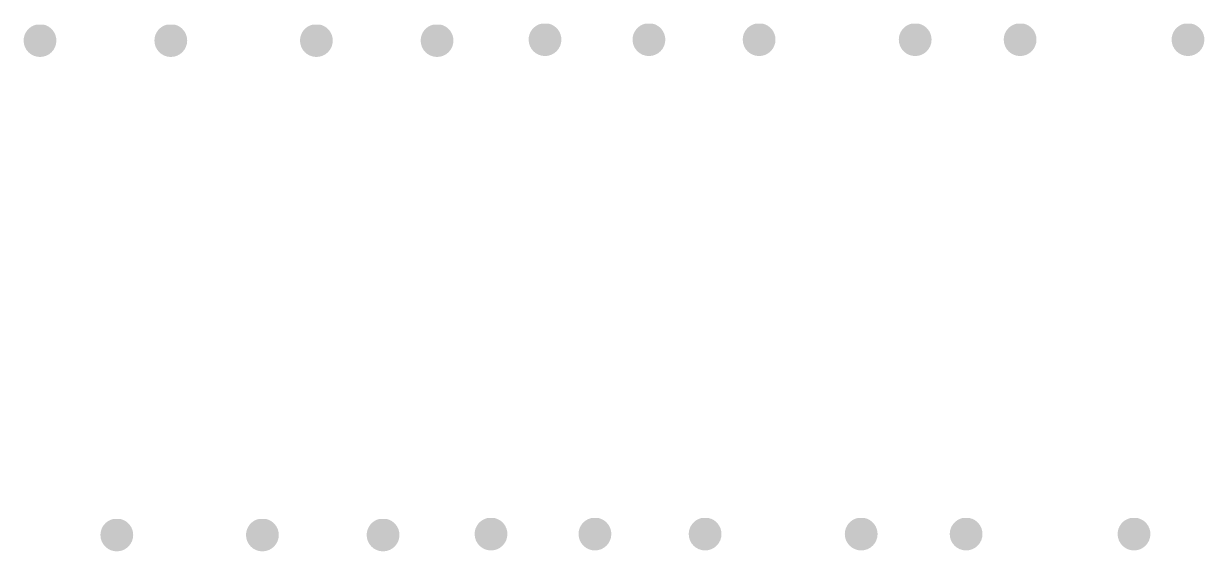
# Model space of a CAD drawing. Header units: inches. Extents: x 334 to 11487, y 261 to 10656.
# Drawn here: x 387.458 to 392.036, y 418.122 to 420.166 of the extents above; entities that cross this region are included whole.
import ezdxf

# ---------------------------------------------------------------- set-up
doc = ezdxf.new("R2010")
doc.units = ezdxf.units.IN
doc.header["$MEASUREMENT"] = 0
doc.layers.add('HATCH', color=7, linetype='Continuous')

msp = doc.modelspace()

# ---------------------------------------------------------------- hatches: boundary and pattern name
at = {"layer": 'HATCH'}
h = msp.add_hatch(dxfattribs=at)
h.set_pattern_fill('AR-CONC', color=256, scale=1e-05)
h.set_pattern_definition([(50, (53.41246916, -1.442540527), (7.172601826e-05, -6.275213498e-06), [7.5e-06, -8.25e-05]), (355, (53.41246916, -1.44254053), (-1.3875133361e-05, 7.521921337e-05), [6e-06, -6.6e-05]), (100.45144446, (53.412475136, -1.44254105), (5.7850884673e-05, 6.8943999097e-05), [6.3740192e-06, -7.01142112e-05]), (46.1842, (53.41246916, -1.44252053), (0.000106724133067, -1.655192808e-05), [1.125e-05, -0.00012375]), (96.63563549, (53.41247805, -1.44252191), (9.3466194567e-05, 9.7411860077e-05), [9.5610342e-06, -0.000105171376]), (351.18416399, (53.41246916, -1.44252053), (9.3466194505e-05, 9.7411860027e-05), [9e-06, -9.90000001e-05]), (21, (53.41247916, -1.442525527), (5.9690705212e-05, -4.02618890665e-05), [7.5e-06, -8.25e-05]), (326, (53.41247916, -1.44252553), (2.4331533192e-05, 7.2515004505e-05), [6e-06, -6.6e-05]), (71.45144474, (53.41248413, -1.44252888), (8.4022237673e-05, 3.2253115281e-05), [6.374019e-06, -7.01142112e-05]), (37.5, (53.41246916, -1.442540527), (1.2159855317e-06, 3.32893853831e-05), [0, -6.52e-05, 0, -6.7e-05, 0, -6.625e-05]), (7.5, (53.41246916, -1.442540527), (2.63069537442e-05, 3.94411711882e-05), [0, -3.82e-05, 0, -6.37e-05, 0, -2.525e-05]), (327.5, (53.41244686, -1.442540527), (5.33822436172e-05, -2.2554871734e-06), [0, -2.5e-05, 0, -7.8e-05, 0, -0.0001035]), (317.5, (53.41243686, -1.442540527), (5.83186169342e-05, 1.00104982332e-05), [0, -3.25e-05, 0, -5.18e-05, 0, -7.35e-05])])
h.paths.add_polyline_path([(387.58487, 420.10068, 0.3519417), (387.53502, 420.16274), (387.50763, 420.16274, 0.3519417), (387.45778, 420.10068, 1)])
h = msp.add_hatch(dxfattribs=at)
h.set_pattern_fill('AR-CONC', color=256, scale=1e-05)
h.set_pattern_definition([(50, (53.91962299, -1.442540527), (7.172601826e-05, -6.275213498e-06), [7.5e-06, -8.25e-05]), (355, (53.91962299, -1.44254053), (-1.3875133361e-05, 7.521921337e-05), [6e-06, -6.6e-05]), (100.45144446, (53.91962897, -1.44254105), (5.7850884673e-05, 6.8943999097e-05), [6.3740192e-06, -7.01142112e-05]), (46.1842, (53.91962299, -1.44252053), (0.000106724133067, -1.655192808e-05), [1.125e-05, -0.00012375]), (96.63563549, (53.91963188, -1.44252191), (9.3466194567e-05, 9.7411860077e-05), [9.5610342e-06, -0.000105171376]), (351.18416399, (53.91962299, -1.44252053), (9.3466194505e-05, 9.7411860027e-05), [9e-06, -9.90000001e-05]), (21, (53.91963299, -1.442525527), (5.9690705212e-05, -4.02618890665e-05), [7.5e-06, -8.25e-05]), (326, (53.91963299, -1.44252553), (2.4331533192e-05, 7.2515004505e-05), [6e-06, -6.6e-05]), (71.45144474, (53.919637964, -1.44252888), (8.4022237673e-05, 3.2253115281e-05), [6.374019e-06, -7.01142112e-05]), (37.5, (53.91962299, -1.442540527), (1.2159855317e-06, 3.32893853831e-05), [0, -6.52e-05, 0, -6.7e-05, 0, -6.625e-05]), (7.5, (53.91962299, -1.442540527), (2.63069537442e-05, 3.94411711882e-05), [0, -3.82e-05, 0, -6.37e-05, 0, -2.525e-05]), (327.5, (53.91960069, -1.442540527), (5.33822436172e-05, -2.2554871734e-06), [0, -2.5e-05, 0, -7.8e-05, 0, -0.0001035]), (317.5, (53.91959069, -1.442540527), (5.83186169342e-05, 1.00104982332e-05), [0, -3.25e-05, 0, -5.18e-05, 0, -7.35e-05])])
h.paths.add_polyline_path([(388.09202, 420.10068, 0.3519417), (388.04217, 420.16274), (388.01478, 420.16274, 0.3519417), (387.96493, 420.10068, 1)])
h = msp.add_hatch(dxfattribs=at)
h.set_pattern_fill('AR-CONC', color=256, scale=1e-05)
h.set_pattern_definition([(50, (54.484098806, -1.442540527), (7.172601826e-05, -6.275213498e-06), [7.5e-06, -8.25e-05]), (355, (54.484098806, -1.44254053), (-1.3875133361e-05, 7.521921337e-05), [6e-06, -6.6e-05]), (100.45144446, (54.48410478, -1.44254105), (5.7850884673e-05, 6.8943999097e-05), [6.3740192e-06, -7.01142112e-05]), (46.1842, (54.48409881, -1.44252053), (0.000106724133067, -1.655192808e-05), [1.125e-05, -0.00012375]), (96.63563549, (54.4841077, -1.44252191), (9.3466194567e-05, 9.7411860077e-05), [9.5610342e-06, -0.000105171376]), (351.18416399, (54.48409881, -1.44252053), (9.3466194505e-05, 9.7411860027e-05), [9e-06, -9.90000001e-05]), (21, (54.484108806, -1.442525527), (5.9690705212e-05, -4.02618890665e-05), [7.5e-06, -8.25e-05]), (326, (54.484108806, -1.44252553), (2.4331533192e-05, 7.2515004505e-05), [6e-06, -6.6e-05]), (71.45144474, (54.48411378, -1.44252888), (8.4022237673e-05, 3.2253115281e-05), [6.374019e-06, -7.01142112e-05]), (37.5, (54.484098806, -1.442540527), (1.2159855317e-06, 3.32893853831e-05), [0, -6.52e-05, 0, -6.7e-05, 0, -6.625e-05]), (7.5, (54.484098806, -1.442540527), (2.63069537442e-05, 3.94411711882e-05), [0, -3.82e-05, 0, -6.37e-05, 0, -2.525e-05]), (327.5, (54.484076506, -1.442540527), (5.33822436172e-05, -2.2554871734e-06), [0, -2.5e-05, 0, -7.8e-05, 0, -0.0001035]), (317.5, (54.484066506, -1.442540527), (5.83186169342e-05, 1.00104982332e-05), [0, -3.25e-05, 0, -5.18e-05, 0, -7.35e-05])])
h.paths.add_polyline_path([(388.6565, 420.10068, 0.3519417), (388.60665, 420.16274), (388.57926, 420.16274, 0.3519417), (388.52941, 420.10068, 1)])
h = msp.add_hatch(dxfattribs=at)
h.set_pattern_fill('AR-CONC', color=256, scale=1e-05)
h.set_pattern_definition([(50, (54.95195212, -1.442540527), (7.172601826e-05, -6.275213498e-06), [7.5e-06, -8.25e-05]), (355, (54.95195212, -1.44254053), (-1.3875133361e-05, 7.521921337e-05), [6e-06, -6.6e-05]), (100.45144446, (54.9519581, -1.44254105), (5.7850884673e-05, 6.8943999097e-05), [6.3740192e-06, -7.01142112e-05]), (46.1842, (54.95195212, -1.44252053), (0.000106724133067, -1.655192808e-05), [1.125e-05, -0.00012375]), (96.63563549, (54.95196101, -1.44252191), (9.3466194567e-05, 9.7411860077e-05), [9.5610342e-06, -0.000105171376]), (351.18416399, (54.95195212, -1.44252053), (9.3466194505e-05, 9.7411860027e-05), [9e-06, -9.90000001e-05]), (21, (54.95196212, -1.442525527), (5.9690705212e-05, -4.02618890665e-05), [7.5e-06, -8.25e-05]), (326, (54.95196212, -1.44252553), (2.4331533192e-05, 7.2515004505e-05), [6e-06, -6.6e-05]), (71.45144474, (54.951967094, -1.44252888), (8.4022237673e-05, 3.2253115281e-05), [6.374019e-06, -7.01142112e-05]), (37.5, (54.95195212, -1.442540527), (1.2159855317e-06, 3.32893853831e-05), [0, -6.52e-05, 0, -6.7e-05, 0, -6.625e-05]), (7.5, (54.95195212, -1.442540527), (2.63069537442e-05, 3.94411711882e-05), [0, -3.82e-05, 0, -6.37e-05, 0, -2.525e-05]), (327.5, (54.95192982, -1.442540527), (5.33822436172e-05, -2.2554871734e-06), [0, -2.5e-05, 0, -7.8e-05, 0, -0.0001035]), (317.5, (54.95191982, -1.442540527), (5.83186169342e-05, 1.00104982332e-05), [0, -3.25e-05, 0, -5.18e-05, 0, -7.35e-05])])
h.paths.add_polyline_path([(389.12435, 420.10068, 0.3519417), (389.0745, 420.16274), (389.04711, 420.16274, 0.3519417), (388.99726, 420.10068, 1)])
h = msp.add_hatch(dxfattribs=at)
h.set_pattern_fill('AR-CONC', color=256, scale=1e-05)
h.set_pattern_definition([(50, (55.370503575, -1.43898656), (7.172601826e-05, -6.275213498e-06), [7.5e-06, -8.25e-05]), (355, (55.370503575, -1.43898656), (-1.3875133361e-05, 7.521921337e-05), [6e-06, -6.6e-05]), (100.45144446, (55.37050955, -1.43898708), (5.7850884673e-05, 6.8943999097e-05), [6.3740192e-06, -7.01142112e-05]), (46.1842, (55.370503575, -1.43896656), (0.000106724133067, -1.655192808e-05), [1.125e-05, -0.00012375]), (96.63563549, (55.37051247, -1.43896794), (9.3466194567e-05, 9.7411860077e-05), [9.5610342e-06, -0.000105171376]), (351.18416399, (55.37050357, -1.43896656), (9.3466194505e-05, 9.7411860027e-05), [9e-06, -9.90000001e-05]), (21, (55.370513575, -1.43897156), (5.9690705212e-05, -4.02618890665e-05), [7.5e-06, -8.25e-05]), (326, (55.370513575, -1.43897156), (2.4331533192e-05, 7.2515004505e-05), [6e-06, -6.6e-05]), (71.45144474, (55.37051855, -1.438974914), (8.4022237673e-05, 3.2253115281e-05), [6.374019e-06, -7.01142112e-05]), (37.5, (55.370503575, -1.438986559), (1.2159855317e-06, 3.32893853831e-05), [0, -6.52e-05, 0, -6.7e-05, 0, -6.625e-05]), (7.5, (55.370503575, -1.43898656), (2.63069537442e-05, 3.94411711882e-05), [0, -3.82e-05, 0, -6.37e-05, 0, -2.525e-05]), (327.5, (55.370481275, -1.43898656), (5.33822436172e-05, -2.2554871734e-06), [0, -2.5e-05, 0, -7.8e-05, 0, -0.0001035]), (317.5, (55.370471275, -1.43898656), (5.83186169342e-05, 1.00104982332e-05), [0, -3.25e-05, 0, -5.18e-05, 0, -7.35e-05])])
h.paths.add_polyline_path([(389.5429, 420.10424, 0.3519417), (389.49305, 420.16629), (389.46566, 420.16629, 0.3519417), (389.41581, 420.10424, 1)])
h = msp.add_hatch(dxfattribs=at)
h.set_pattern_fill('AR-CONC', color=256, scale=1e-05)
h.set_pattern_definition([(50, (55.77346246, -1.43898656), (7.172601826e-05, -6.275213498e-06), [7.5e-06, -8.25e-05]), (355, (55.77346246, -1.43898656), (-1.3875133361e-05, 7.521921337e-05), [6e-06, -6.6e-05]), (100.45144446, (55.773468436, -1.43898708), (5.7850884673e-05, 6.8943999097e-05), [6.3740192e-06, -7.01142112e-05]), (46.1842, (55.77346246, -1.43896656), (0.000106724133067, -1.655192808e-05), [1.125e-05, -0.00012375]), (96.63563549, (55.77347135, -1.43896794), (9.3466194567e-05, 9.7411860077e-05), [9.5610342e-06, -0.000105171376]), (351.18416399, (55.77346246, -1.43896656), (9.3466194505e-05, 9.7411860027e-05), [9e-06, -9.90000001e-05]), (21, (55.77347246, -1.43897156), (5.9690705212e-05, -4.02618890665e-05), [7.5e-06, -8.25e-05]), (326, (55.77347246, -1.43897156), (2.4331533192e-05, 7.2515004505e-05), [6e-06, -6.6e-05]), (71.45144474, (55.77347743, -1.438974914), (8.4022237673e-05, 3.2253115281e-05), [6.374019e-06, -7.01142112e-05]), (37.5, (55.773462459, -1.438986559), (1.2159855317e-06, 3.32893853831e-05), [0, -6.52e-05, 0, -6.7e-05, 0, -6.625e-05]), (7.5, (55.77346246, -1.43898656), (2.63069537442e-05, 3.94411711882e-05), [0, -3.82e-05, 0, -6.37e-05, 0, -2.525e-05]), (327.5, (55.773440159, -1.43898656), (5.33822436172e-05, -2.2554871734e-06), [0, -2.5e-05, 0, -7.8e-05, 0, -0.0001035]), (317.5, (55.77343016, -1.43898656), (5.83186169342e-05, 1.00104982332e-05), [0, -3.25e-05, 0, -5.18e-05, 0, -7.35e-05])])
h.paths.add_polyline_path([(389.94586, 420.10424, 0.3519417), (389.89601, 420.16629), (389.86862, 420.16629, 0.3519417), (389.81877, 420.10424, 1)])
h = msp.add_hatch(dxfattribs=at)
h.set_pattern_fill('AR-CONC', color=256, scale=1e-05)
h.set_pattern_definition([(50, (56.20063412, -1.43898656), (7.172601826e-05, -6.275213498e-06), [7.5e-06, -8.25e-05]), (355, (56.20063412, -1.43898656), (-1.3875133361e-05, 7.521921337e-05), [6e-06, -6.6e-05]), (100.45144446, (56.200640096, -1.43898708), (5.7850884673e-05, 6.8943999097e-05), [6.3740192e-06, -7.01142112e-05]), (46.1842, (56.20063412, -1.43896656), (0.000106724133067, -1.655192808e-05), [1.125e-05, -0.00012375]), (96.63563549, (56.20064301, -1.43896794), (9.3466194567e-05, 9.7411860077e-05), [9.5610342e-06, -0.000105171376]), (351.18416399, (56.20063412, -1.43896656), (9.3466194505e-05, 9.7411860027e-05), [9e-06, -9.90000001e-05]), (21, (56.20064412, -1.43897156), (5.9690705212e-05, -4.02618890665e-05), [7.5e-06, -8.25e-05]), (326, (56.20064412, -1.43897156), (2.4331533192e-05, 7.2515004505e-05), [6e-06, -6.6e-05]), (71.45144474, (56.20064909, -1.438974914), (8.4022237673e-05, 3.2253115281e-05), [6.374019e-06, -7.01142112e-05]), (37.5, (56.200634119, -1.438986559), (1.2159855317e-06, 3.32893853831e-05), [0, -6.52e-05, 0, -6.7e-05, 0, -6.625e-05]), (7.5, (56.20063412, -1.43898656), (2.63069537442e-05, 3.94411711882e-05), [0, -3.82e-05, 0, -6.37e-05, 0, -2.525e-05]), (327.5, (56.200611819, -1.43898656), (5.33822436172e-05, -2.2554871734e-06), [0, -2.5e-05, 0, -7.8e-05, 0, -0.0001035]), (317.5, (56.20060182, -1.43898656), (5.83186169342e-05, 1.00104982332e-05), [0, -3.25e-05, 0, -5.18e-05, 0, -7.35e-05])])
h.paths.add_polyline_path([(390.37304, 420.10424, 0.3519417), (390.32318, 420.16629), (390.2958, 420.16629, 0.3519417), (390.24594, 420.10424, 1)])
h = msp.add_hatch(dxfattribs=at)
h.set_pattern_fill('AR-CONC', color=256, scale=1e-05)
h.set_pattern_definition([(50, (56.80579159, -1.43898656), (7.172601826e-05, -6.275213498e-06), [7.5e-06, -8.25e-05]), (355, (56.80579159, -1.43898656), (-1.3875133361e-05, 7.521921337e-05), [6e-06, -6.6e-05]), (100.45144446, (56.805797566, -1.43898708), (5.7850884673e-05, 6.8943999097e-05), [6.3740192e-06, -7.01142112e-05]), (46.1842, (56.80579159, -1.43896656), (0.000106724133067, -1.655192808e-05), [1.125e-05, -0.00012375]), (96.63563549, (56.80580048, -1.43896794), (9.3466194567e-05, 9.7411860077e-05), [9.5610342e-06, -0.000105171376]), (351.18416399, (56.80579159, -1.43896656), (9.3466194505e-05, 9.7411860027e-05), [9e-06, -9.90000001e-05]), (21, (56.80580159, -1.43897156), (5.9690705212e-05, -4.02618890665e-05), [7.5e-06, -8.25e-05]), (326, (56.80580159, -1.43897156), (2.4331533192e-05, 7.2515004505e-05), [6e-06, -6.6e-05]), (71.45144474, (56.80580656, -1.438974914), (8.4022237673e-05, 3.2253115281e-05), [6.374019e-06, -7.01142112e-05]), (37.5, (56.80579159, -1.438986559), (1.2159855317e-06, 3.32893853831e-05), [0, -6.52e-05, 0, -6.7e-05, 0, -6.625e-05]), (7.5, (56.80579159, -1.43898656), (2.63069537442e-05, 3.94411711882e-05), [0, -3.82e-05, 0, -6.37e-05, 0, -2.525e-05]), (327.5, (56.80576929, -1.43898656), (5.33822436172e-05, -2.2554871734e-06), [0, -2.5e-05, 0, -7.8e-05, 0, -0.0001035]), (317.5, (56.80575929, -1.43898656), (5.83186169342e-05, 1.00104982332e-05), [0, -3.25e-05, 0, -5.18e-05, 0, -7.35e-05])])
h.paths.add_polyline_path([(390.97819, 420.10424, 0.3519417), (390.92834, 420.16629), (390.90095, 420.16629, 0.3519417), (390.8511, 420.10424, 1)])
h = msp.add_hatch(dxfattribs=at)
h.set_pattern_fill('AR-CONC', color=256, scale=1e-05)
h.set_pattern_definition([(50, (57.21261766, -1.43898656), (7.172601826e-05, -6.275213498e-06), [7.5e-06, -8.25e-05]), (355, (57.21261766, -1.43898656), (-1.3875133361e-05, 7.521921337e-05), [6e-06, -6.6e-05]), (100.45144446, (57.212623636, -1.43898708), (5.7850884673e-05, 6.8943999097e-05), [6.3740192e-06, -7.01142112e-05]), (46.1842, (57.21261766, -1.43896656), (0.000106724133067, -1.655192808e-05), [1.125e-05, -0.00012375]), (96.63563549, (57.21262655, -1.43896794), (9.3466194567e-05, 9.7411860077e-05), [9.5610342e-06, -0.000105171376]), (351.18416399, (57.21261766, -1.43896656), (9.3466194505e-05, 9.7411860027e-05), [9e-06, -9.90000001e-05]), (21, (57.21262766, -1.43897156), (5.9690705212e-05, -4.02618890665e-05), [7.5e-06, -8.25e-05]), (326, (57.21262766, -1.43897156), (2.4331533192e-05, 7.2515004505e-05), [6e-06, -6.6e-05]), (71.45144474, (57.21263263, -1.438974914), (8.4022237673e-05, 3.2253115281e-05), [6.374019e-06, -7.01142112e-05]), (37.5, (57.21261766, -1.438986559), (1.2159855317e-06, 3.32893853831e-05), [0, -6.52e-05, 0, -6.7e-05, 0, -6.625e-05]), (7.5, (57.21261766, -1.43898656), (2.63069537442e-05, 3.94411711882e-05), [0, -3.82e-05, 0, -6.37e-05, 0, -2.525e-05]), (327.5, (57.21259536, -1.43898656), (5.33822436172e-05, -2.2554871734e-06), [0, -2.5e-05, 0, -7.8e-05, 0, -0.0001035]), (317.5, (57.21258536, -1.43898656), (5.83186169342e-05, 1.00104982332e-05), [0, -3.25e-05, 0, -5.18e-05, 0, -7.35e-05])])
h.paths.add_polyline_path([(391.38502, 420.10424, 0.3519417), (391.33516, 420.16629), (391.30778, 420.16629, 0.3519417), (391.25792, 420.10424, 1)])
h = msp.add_hatch(dxfattribs=at)
h.set_pattern_fill('AR-CONC', color=256, scale=1e-05)
h.set_pattern_definition([(50, (57.86354318, -1.43898656), (7.172601826e-05, -6.275213498e-06), [7.5e-06, -8.25e-05]), (355, (57.86354318, -1.43898656), (-1.3875133361e-05, 7.521921337e-05), [6e-06, -6.6e-05]), (100.45144446, (57.86354916, -1.43898708), (5.7850884673e-05, 6.8943999097e-05), [6.3740192e-06, -7.01142112e-05]), (46.1842, (57.86354318, -1.43896656), (0.000106724133067, -1.655192808e-05), [1.125e-05, -0.00012375]), (96.63563549, (57.86355207, -1.43896794), (9.3466194567e-05, 9.7411860077e-05), [9.5610342e-06, -0.000105171376]), (351.18416399, (57.86354318, -1.43896656), (9.3466194505e-05, 9.7411860027e-05), [9e-06, -9.90000001e-05]), (21, (57.86355318, -1.43897156), (5.9690705212e-05, -4.02618890665e-05), [7.5e-06, -8.25e-05]), (326, (57.86355318, -1.43897156), (2.4331533192e-05, 7.2515004505e-05), [6e-06, -6.6e-05]), (71.45144474, (57.863558155, -1.438974914), (8.4022237673e-05, 3.2253115281e-05), [6.374019e-06, -7.01142112e-05]), (37.5, (57.86354318, -1.438986559), (1.2159855317e-06, 3.32893853831e-05), [0, -6.52e-05, 0, -6.7e-05, 0, -6.625e-05]), (7.5, (57.86354318, -1.43898656), (2.63069537442e-05, 3.94411711882e-05), [0, -3.82e-05, 0, -6.37e-05, 0, -2.525e-05]), (327.5, (57.86352088, -1.43898656), (5.33822436172e-05, -2.2554871734e-06), [0, -2.5e-05, 0, -7.8e-05, 0, -0.0001035]), (317.5, (57.86351088, -1.43898656), (5.83186169342e-05, 1.00104982332e-05), [0, -3.25e-05, 0, -5.18e-05, 0, -7.35e-05])])
h.paths.add_polyline_path([(392.03594, 420.10424, 0.3519417), (391.98609, 420.16629), (391.9587, 420.16629, 0.3519417), (391.90885, 420.10424, 1)])
h = msp.add_hatch(dxfattribs=at)
h.set_pattern_fill('AR-CONC', color=256, scale=1e-05)
h.set_pattern_definition([(50, (53.71028059, -3.35796744), (7.172601826e-05, -6.275213498e-06), [7.5e-06, -8.25e-05]), (355, (53.71028059, -3.35796744), (-1.3875133361e-05, 7.521921337e-05), [6e-06, -6.6e-05]), (100.45144446, (53.710286564, -3.35796796), (5.7850884673e-05, 6.8943999097e-05), [6.3740192e-06, -7.01142112e-05]), (46.1842, (53.71028059, -3.35794744), (0.000106724133067, -1.655192808e-05), [1.125e-05, -0.00012375]), (96.63563549, (53.71028948, -3.35794882), (9.3466194567e-05, 9.7411860077e-05), [9.5610342e-06, -0.000105171376]), (351.18416399, (53.71028059, -3.35794744), (9.3466194505e-05, 9.7411860027e-05), [9e-06, -9.90000001e-05]), (21, (53.71029059, -3.35795244), (5.9690705212e-05, -4.02618890665e-05), [7.5e-06, -8.25e-05]), (326, (53.71029059, -3.35795244), (2.4331533192e-05, 7.2515004505e-05), [6e-06, -6.6e-05]), (71.45144474, (53.71029556, -3.357955794), (8.4022237673e-05, 3.2253115281e-05), [6.374019e-06, -7.01142112e-05]), (37.5, (53.710280587, -3.35796744), (1.2159855317e-06, 3.32893853831e-05), [0, -6.52e-05, 0, -6.7e-05, 0, -6.625e-05]), (7.5, (53.710280587, -3.35796744), (2.63069537442e-05, 3.94411711882e-05), [0, -3.82e-05, 0, -6.37e-05, 0, -2.525e-05]), (327.5, (53.710258287, -3.35796744), (5.33822436172e-05, -2.2554871734e-06), [0, -2.5e-05, 0, -7.8e-05, 0, -0.0001035]), (317.5, (53.710248287, -3.35796744), (5.83186169342e-05, 1.00104982332e-05), [0, -3.25e-05, 0, -5.18e-05, 0, -7.35e-05])])
h.paths.add_polyline_path([(387.88268, 418.18525, 0.3519417), (387.83283, 418.24731), (387.80544, 418.24731, 0.3519417), (387.75559, 418.18525, 1)])
h = msp.add_hatch(dxfattribs=at)
h.set_pattern_fill('AR-CONC', color=256, scale=1e-05)
h.set_pattern_definition([(50, (54.2747564, -3.35796744), (7.172601826e-05, -6.275213498e-06), [7.5e-06, -8.25e-05]), (355, (54.2747564, -3.35796744), (-1.3875133361e-05, 7.521921337e-05), [6e-06, -6.6e-05]), (100.45144446, (54.27476238, -3.35796796), (5.7850884673e-05, 6.8943999097e-05), [6.3740192e-06, -7.01142112e-05]), (46.1842, (54.2747564, -3.35794744), (0.000106724133067, -1.655192808e-05), [1.125e-05, -0.00012375]), (96.63563549, (54.2747653, -3.35794882), (9.3466194567e-05, 9.7411860077e-05), [9.5610342e-06, -0.000105171376]), (351.18416399, (54.2747564, -3.35794744), (9.3466194505e-05, 9.7411860027e-05), [9e-06, -9.90000001e-05]), (21, (54.2747664, -3.35795244), (5.9690705212e-05, -4.02618890665e-05), [7.5e-06, -8.25e-05]), (326, (54.2747664, -3.35795244), (2.4331533192e-05, 7.2515004505e-05), [6e-06, -6.6e-05]), (71.45144474, (54.27477138, -3.357955794), (8.4022237673e-05, 3.2253115281e-05), [6.374019e-06, -7.01142112e-05]), (37.5, (54.274756403, -3.35796744), (1.2159855317e-06, 3.32893853831e-05), [0, -6.52e-05, 0, -6.7e-05, 0, -6.625e-05]), (7.5, (54.274756403, -3.35796744), (2.63069537442e-05, 3.94411711882e-05), [0, -3.82e-05, 0, -6.37e-05, 0, -2.525e-05]), (327.5, (54.274734103, -3.35796744), (5.33822436172e-05, -2.2554871734e-06), [0, -2.5e-05, 0, -7.8e-05, 0, -0.0001035]), (317.5, (54.274724103, -3.35796744), (5.83186169342e-05, 1.00104982332e-05), [0, -3.25e-05, 0, -5.18e-05, 0, -7.35e-05])])
h.paths.add_polyline_path([(388.44716, 418.18525, 0.3519417), (388.3973, 418.24731), (388.36992, 418.24731, 0.3519417), (388.32006, 418.18525, 1)])
h = msp.add_hatch(dxfattribs=at)
h.set_pattern_fill('AR-CONC', color=256, scale=1e-05)
h.set_pattern_definition([(50, (54.74260972, -3.35796744), (7.172601826e-05, -6.275213498e-06), [7.5e-06, -8.25e-05]), (355, (54.74260972, -3.35796744), (-1.3875133361e-05, 7.521921337e-05), [6e-06, -6.6e-05]), (100.45144446, (54.742615694, -3.35796796), (5.7850884673e-05, 6.8943999097e-05), [6.3740192e-06, -7.01142112e-05]), (46.1842, (54.74260972, -3.35794744), (0.000106724133067, -1.655192808e-05), [1.125e-05, -0.00012375]), (96.63563549, (54.74261861, -3.35794882), (9.3466194567e-05, 9.7411860077e-05), [9.5610342e-06, -0.000105171376]), (351.18416399, (54.74260972, -3.35794744), (9.3466194505e-05, 9.7411860027e-05), [9e-06, -9.90000001e-05]), (21, (54.74261972, -3.35795244), (5.9690705212e-05, -4.02618890665e-05), [7.5e-06, -8.25e-05]), (326, (54.74261972, -3.35795244), (2.4331533192e-05, 7.2515004505e-05), [6e-06, -6.6e-05]), (71.45144474, (54.74262469, -3.357955794), (8.4022237673e-05, 3.2253115281e-05), [6.374019e-06, -7.01142112e-05]), (37.5, (54.742609717, -3.35796744), (1.2159855317e-06, 3.32893853831e-05), [0, -6.52e-05, 0, -6.7e-05, 0, -6.625e-05]), (7.5, (54.742609717, -3.35796744), (2.63069537442e-05, 3.94411711882e-05), [0, -3.82e-05, 0, -6.37e-05, 0, -2.525e-05]), (327.5, (54.742587417, -3.35796744), (5.33822436172e-05, -2.2554871734e-06), [0, -2.5e-05, 0, -7.8e-05, 0, -0.0001035]), (317.5, (54.742577417, -3.35796744), (5.83186169342e-05, 1.00104982332e-05), [0, -3.25e-05, 0, -5.18e-05, 0, -7.35e-05])])
h.paths.add_polyline_path([(388.91501, 418.18525, 0.3519417), (388.86516, 418.24731), (388.83777, 418.24731, 0.3519417), (388.78792, 418.18525, 1)])
h = msp.add_hatch(dxfattribs=at)
h.set_pattern_fill('AR-CONC', color=256, scale=1e-05)
h.set_pattern_definition([(50, (55.16116117, -3.35441347), (7.172601826e-05, -6.275213498e-06), [7.5e-06, -8.25e-05]), (355, (55.16116117, -3.35441347), (-1.3875133361e-05, 7.521921337e-05), [6e-06, -6.6e-05]), (100.45144446, (55.16116715, -3.354413994), (5.7850884673e-05, 6.8943999097e-05), [6.3740192e-06, -7.01142112e-05]), (46.1842, (55.16116117, -3.35439347), (0.000106724133067, -1.655192808e-05), [1.125e-05, -0.00012375]), (96.63563549, (55.16117007, -3.35439485), (9.3466194567e-05, 9.7411860077e-05), [9.5610342e-06, -0.000105171376]), (351.18416399, (55.16116117, -3.35439347), (9.3466194505e-05, 9.7411860027e-05), [9e-06, -9.90000001e-05]), (21, (55.16117117, -3.35439847), (5.9690705212e-05, -4.02618890665e-05), [7.5e-06, -8.25e-05]), (326, (55.16117117, -3.35439847), (2.4331533192e-05, 7.2515004505e-05), [6e-06, -6.6e-05]), (71.45144474, (55.161176146, -3.354401826), (8.4022237673e-05, 3.2253115281e-05), [6.374019e-06, -7.01142112e-05]), (37.5, (55.161161172, -3.35441347), (1.2159855317e-06, 3.32893853831e-05), [0, -6.52e-05, 0, -6.7e-05, 0, -6.625e-05]), (7.5, (55.16116117, -3.35441347), (2.63069537442e-05, 3.94411711882e-05), [0, -3.82e-05, 0, -6.37e-05, 0, -2.525e-05]), (327.5, (55.161138872, -3.35441347), (5.33822436172e-05, -2.2554871734e-06), [0, -2.5e-05, 0, -7.8e-05, 0, -0.0001035]), (317.5, (55.16112887, -3.35441347), (5.83186169342e-05, 1.00104982332e-05), [0, -3.25e-05, 0, -5.18e-05, 0, -7.35e-05])])
h.paths.add_polyline_path([(389.33356, 418.18881, 0.3519417), (389.28371, 418.25086), (389.25632, 418.25086, 0.3519417), (389.20647, 418.18881, 1)])
h = msp.add_hatch(dxfattribs=at)
h.set_pattern_fill('AR-CONC', color=256, scale=1e-05)
h.set_pattern_definition([(50, (55.564120056, -3.35441347), (7.172601826e-05, -6.275213498e-06), [7.5e-06, -8.25e-05]), (355, (55.564120056, -3.35441347), (-1.3875133361e-05, 7.521921337e-05), [6e-06, -6.6e-05]), (100.45144446, (55.56412603, -3.354413994), (5.7850884673e-05, 6.8943999097e-05), [6.3740192e-06, -7.01142112e-05]), (46.1842, (55.56412006, -3.35439347), (0.000106724133067, -1.655192808e-05), [1.125e-05, -0.00012375]), (96.63563549, (55.56412895, -3.35439485), (9.3466194567e-05, 9.7411860077e-05), [9.5610342e-06, -0.000105171376]), (351.18416399, (55.56412006, -3.35439347), (9.3466194505e-05, 9.7411860027e-05), [9e-06, -9.90000001e-05]), (21, (55.564130056, -3.35439847), (5.9690705212e-05, -4.02618890665e-05), [7.5e-06, -8.25e-05]), (326, (55.564130056, -3.35439847), (2.4331533192e-05, 7.2515004505e-05), [6e-06, -6.6e-05]), (71.45144474, (55.56413503, -3.354401826), (8.4022237673e-05, 3.2253115281e-05), [6.374019e-06, -7.01142112e-05]), (37.5, (55.564120056, -3.35441347), (1.2159855317e-06, 3.32893853831e-05), [0, -6.52e-05, 0, -6.7e-05, 0, -6.625e-05]), (7.5, (55.564120056, -3.35441347), (2.63069537442e-05, 3.94411711882e-05), [0, -3.82e-05, 0, -6.37e-05, 0, -2.525e-05]), (327.5, (55.564097756, -3.35441347), (5.33822436172e-05, -2.2554871734e-06), [0, -2.5e-05, 0, -7.8e-05, 0, -0.0001035]), (317.5, (55.564087756, -3.35441347), (5.83186169342e-05, 1.00104982332e-05), [0, -3.25e-05, 0, -5.18e-05, 0, -7.35e-05])])
h.paths.add_polyline_path([(389.73652, 418.18881, 0.3519417), (389.68667, 418.25086), (389.65928, 418.25086, 0.3519417), (389.60943, 418.18881, 1)])
h = msp.add_hatch(dxfattribs=at)
h.set_pattern_fill('AR-CONC', color=256, scale=1e-05)
h.set_pattern_definition([(50, (55.991291716, -3.35441347), (7.172601826e-05, -6.275213498e-06), [7.5e-06, -8.25e-05]), (355, (55.991291716, -3.35441347), (-1.3875133361e-05, 7.521921337e-05), [6e-06, -6.6e-05]), (100.45144446, (55.99129769, -3.354413994), (5.7850884673e-05, 6.8943999097e-05), [6.3740192e-06, -7.01142112e-05]), (46.1842, (55.99129172, -3.35439347), (0.000106724133067, -1.655192808e-05), [1.125e-05, -0.00012375]), (96.63563549, (55.99130061, -3.35439485), (9.3466194567e-05, 9.7411860077e-05), [9.5610342e-06, -0.000105171376]), (351.18416399, (55.99129172, -3.35439347), (9.3466194505e-05, 9.7411860027e-05), [9e-06, -9.90000001e-05]), (21, (55.991301716, -3.35439847), (5.9690705212e-05, -4.02618890665e-05), [7.5e-06, -8.25e-05]), (326, (55.991301716, -3.35439847), (2.4331533192e-05, 7.2515004505e-05), [6e-06, -6.6e-05]), (71.45144474, (55.99130669, -3.354401826), (8.4022237673e-05, 3.2253115281e-05), [6.374019e-06, -7.01142112e-05]), (37.5, (55.991291716, -3.35441347), (1.2159855317e-06, 3.32893853831e-05), [0, -6.52e-05, 0, -6.7e-05, 0, -6.625e-05]), (7.5, (55.991291716, -3.35441347), (2.63069537442e-05, 3.94411711882e-05), [0, -3.82e-05, 0, -6.37e-05, 0, -2.525e-05]), (327.5, (55.991269416, -3.35441347), (5.33822436172e-05, -2.2554871734e-06), [0, -2.5e-05, 0, -7.8e-05, 0, -0.0001035]), (317.5, (55.991259416, -3.35441347), (5.83186169342e-05, 1.00104982332e-05), [0, -3.25e-05, 0, -5.18e-05, 0, -7.35e-05])])
h.paths.add_polyline_path([(390.16369, 418.18881, 0.3519417), (390.11384, 418.25086), (390.08645, 418.25086, 0.3519417), (390.0366, 418.18881, 1)])
h = msp.add_hatch(dxfattribs=at)
h.set_pattern_fill('AR-CONC', color=256, scale=1e-05)
h.set_pattern_definition([(50, (56.596449186, -3.35441347), (7.172601826e-05, -6.275213498e-06), [7.5e-06, -8.25e-05]), (355, (56.596449186, -3.35441347), (-1.3875133361e-05, 7.521921337e-05), [6e-06, -6.6e-05]), (100.45144446, (56.59645516, -3.354413994), (5.7850884673e-05, 6.8943999097e-05), [6.3740192e-06, -7.01142112e-05]), (46.1842, (56.59644919, -3.35439347), (0.000106724133067, -1.655192808e-05), [1.125e-05, -0.00012375]), (96.63563549, (56.59645808, -3.35439485), (9.3466194567e-05, 9.7411860077e-05), [9.5610342e-06, -0.000105171376]), (351.18416399, (56.59644919, -3.35439347), (9.3466194505e-05, 9.7411860027e-05), [9e-06, -9.90000001e-05]), (21, (56.596459186, -3.35439847), (5.9690705212e-05, -4.02618890665e-05), [7.5e-06, -8.25e-05]), (326, (56.596459186, -3.35439847), (2.4331533192e-05, 7.2515004505e-05), [6e-06, -6.6e-05]), (71.45144474, (56.59646416, -3.354401826), (8.4022237673e-05, 3.2253115281e-05), [6.374019e-06, -7.01142112e-05]), (37.5, (56.596449186, -3.35441347), (1.2159855317e-06, 3.32893853831e-05), [0, -6.52e-05, 0, -6.7e-05, 0, -6.625e-05]), (7.5, (56.596449186, -3.35441347), (2.63069537442e-05, 3.94411711882e-05), [0, -3.82e-05, 0, -6.37e-05, 0, -2.525e-05]), (327.5, (56.596426886, -3.35441347), (5.33822436172e-05, -2.2554871734e-06), [0, -2.5e-05, 0, -7.8e-05, 0, -0.0001035]), (317.5, (56.596416886, -3.35441347), (5.83186169342e-05, 1.00104982332e-05), [0, -3.25e-05, 0, -5.18e-05, 0, -7.35e-05])])
h.paths.add_polyline_path([(390.76885, 418.18881, 0.3519417), (390.719, 418.25086), (390.69161, 418.25086, 0.3519417), (390.64176, 418.18881, 1)])
h = msp.add_hatch(dxfattribs=at)
h.set_pattern_fill('AR-CONC', color=256, scale=1e-05)
h.set_pattern_definition([(50, (57.003275256, -3.35441347), (7.172601826e-05, -6.275213498e-06), [7.5e-06, -8.25e-05]), (355, (57.003275256, -3.35441347), (-1.3875133361e-05, 7.521921337e-05), [6e-06, -6.6e-05]), (100.45144446, (57.00328123, -3.354413994), (5.7850884673e-05, 6.8943999097e-05), [6.3740192e-06, -7.01142112e-05]), (46.1842, (57.00327526, -3.35439347), (0.000106724133067, -1.655192808e-05), [1.125e-05, -0.00012375]), (96.63563549, (57.00328415, -3.35439485), (9.3466194567e-05, 9.7411860077e-05), [9.5610342e-06, -0.000105171376]), (351.18416399, (57.00327526, -3.35439347), (9.3466194505e-05, 9.7411860027e-05), [9e-06, -9.90000001e-05]), (21, (57.003285256, -3.35439847), (5.9690705212e-05, -4.02618890665e-05), [7.5e-06, -8.25e-05]), (326, (57.003285256, -3.35439847), (2.4331533192e-05, 7.2515004505e-05), [6e-06, -6.6e-05]), (71.45144474, (57.00329023, -3.354401826), (8.4022237673e-05, 3.2253115281e-05), [6.374019e-06, -7.01142112e-05]), (37.5, (57.003275256, -3.35441347), (1.2159855317e-06, 3.32893853831e-05), [0, -6.52e-05, 0, -6.7e-05, 0, -6.625e-05]), (7.5, (57.003275256, -3.35441347), (2.63069537442e-05, 3.94411711882e-05), [0, -3.82e-05, 0, -6.37e-05, 0, -2.525e-05]), (327.5, (57.003252956, -3.35441347), (5.33822436172e-05, -2.2554871734e-06), [0, -2.5e-05, 0, -7.8e-05, 0, -0.0001035]), (317.5, (57.003242956, -3.35441347), (5.83186169342e-05, 1.00104982332e-05), [0, -3.25e-05, 0, -5.18e-05, 0, -7.35e-05])])
h.paths.add_polyline_path([(391.17568, 418.18881, 0.3519417), (391.12582, 418.25086), (391.09844, 418.25086, 0.3519417), (391.04858, 418.18881, 1)])
h = msp.add_hatch(dxfattribs=at)
h.set_pattern_fill('AR-CONC', color=256, scale=1e-05)
h.set_pattern_definition([(50, (57.65420078, -3.35441347), (7.172601826e-05, -6.275213498e-06), [7.5e-06, -8.25e-05]), (355, (57.65420078, -3.35441347), (-1.3875133361e-05, 7.521921337e-05), [6e-06, -6.6e-05]), (100.45144446, (57.654206755, -3.354413994), (5.7850884673e-05, 6.8943999097e-05), [6.3740192e-06, -7.01142112e-05]), (46.1842, (57.65420078, -3.35439347), (0.000106724133067, -1.655192808e-05), [1.125e-05, -0.00012375]), (96.63563549, (57.65420967, -3.35439485), (9.3466194567e-05, 9.7411860077e-05), [9.5610342e-06, -0.000105171376]), (351.18416399, (57.65420078, -3.35439347), (9.3466194505e-05, 9.7411860027e-05), [9e-06, -9.90000001e-05]), (21, (57.65421078, -3.35439847), (5.9690705212e-05, -4.02618890665e-05), [7.5e-06, -8.25e-05]), (326, (57.65421078, -3.35439847), (2.4331533192e-05, 7.2515004505e-05), [6e-06, -6.6e-05]), (71.45144474, (57.65421575, -3.354401826), (8.4022237673e-05, 3.2253115281e-05), [6.374019e-06, -7.01142112e-05]), (37.5, (57.654200778, -3.35441347), (1.2159855317e-06, 3.32893853831e-05), [0, -6.52e-05, 0, -6.7e-05, 0, -6.625e-05]), (7.5, (57.654200778, -3.35441347), (2.63069537442e-05, 3.94411711882e-05), [0, -3.82e-05, 0, -6.37e-05, 0, -2.525e-05]), (327.5, (57.654178478, -3.35441347), (5.33822436172e-05, -2.2554871734e-06), [0, -2.5e-05, 0, -7.8e-05, 0, -0.0001035]), (317.5, (57.65416848, -3.35441347), (5.83186169342e-05, 1.00104982332e-05), [0, -3.25e-05, 0, -5.18e-05, 0, -7.35e-05])])
h.paths.add_polyline_path([(391.8266, 418.18881, 0.3519417), (391.77675, 418.25086), (391.74936, 418.25086, 0.3519417), (391.69951, 418.18881, 1)])

doc.saveas('drawing.dxf')
